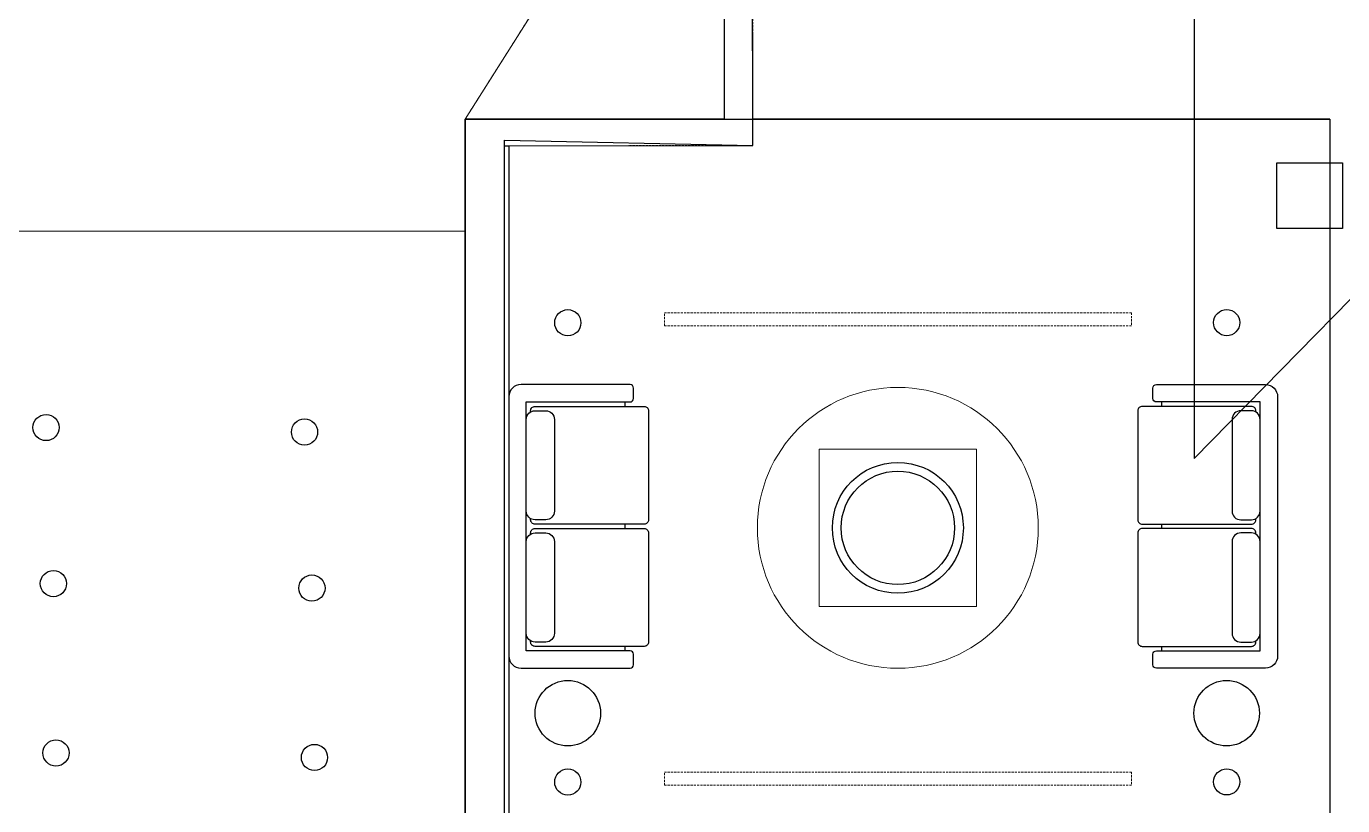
# Model space of a CAD drawing. Header units: inches. Extents: x -950 to 862, y -108 to 714.
# Drawn here: x 344.5 to 645.9, y 51.9 to 230.5 of the extents above; entities that cross this region are included whole.
import ezdxf

# ---------------------------------------------------------------- set-up
doc = ezdxf.new("R2010")
doc.units = ezdxf.units.IN
doc.linetypes.add('DASHED', pattern=[0.75, 0.5, -0.25])
for name, color, linetype, lineweight in [('2 SEATER SOFA', 251, 'Continuous', 25), ('ANTI STATIC FLOORING', 255, 'Continuous', 15), ('BLOCK WALL PARTITION', 251, 'Continuous', 30), ('CARPET FLOORING', 254, 'Continuous', 15), ('CEILING-GYPSUM', 83, 'DASHED', 15), ('CENTER TABLE', 252, 'Continuous', 18), ('LIGHT', 40, 'Continuous', 30), ('RUG FLOORING', 122, 'Continuous', 18), ('SIDE TABLE', 251, 'Continuous', 25), ('VITRIFIED TILE FLOORING', 253, 'Continuous', 15), ('WALL PANEL- WAITING LOUNGE', 3, 'Continuous', 25), ('WALLPAPER_DININGROOM', 6, 'Continuous', 25)]:
    doc.layers.add(name, color=color, linetype=linetype, lineweight=lineweight)
for name, color, linetype in [('Disturbance_Pillar', 251, 'Continuous'), ('GYPSUM PARTITION', 7, 'Continuous'), ('PLANNER', 7, 'Continuous')]:
    doc.layers.add(name, color=color, linetype=linetype)

# ---------------------------------------------------------------- blocks, each defined once
blk = doc.blocks.new('2 SEATER SOFA')
at = {"layer": '2 SEATER SOFA'}
for p, q in [((11.76, 32.5), (-13.2, 32.5)), ((12.56, 29.3), (12.56, 31.7)), ((-15.99, 29.7), (-15.99, -29.7)), ((-12, -28.5), (-12, 28.5)), ((-12, 28.5), (11.76, 28.5)), ((10.56, 28.5), (10.56, 27.5)), ((10.56, 0.5), (10.56, -0.5)), ((11.76, -28.5), (-12, -28.5)), ((10.56, -27.5), (10.56, -28.5)), ((12.56, -31.7), (12.56, -29.3)), ((-13.2, -32.5), (11.76, -32.5))]:
    blk.add_line(p, q, dxfattribs=at)
for points in [[(-11, 26.23), (-11, 26.5, -0.414214), (-10, 27.5), (14.99, 27.5, -0.414214), (15.99, 26.5), (15.99, 1.5, -0.414214), (14.99, 0.5), (-10, 0.5, -0.414214), (-11, 1.5), (-11, 1.77)], [(-11, -1.77), (-11, -1.5, -0.414214), (-10, -0.5), (14.99, -0.5, -0.414214), (15.99, -1.5), (15.99, -26.5, -0.414214), (14.99, -27.5), (-10, -27.5, -0.414214), (-11, -26.5), (-11, -26.23)]]:
    blk.add_lwpolyline(points, format="xyb", dxfattribs=at)
for points in [[(-5.56, 24.5), (-5.56, 3.5, -0.414214), (-7.56, 1.5), (-10, 1.5, -0.414214), (-12, 3.5), (-12, 24.5, -0.414214), (-10, 26.5), (-7.56, 26.5, -0.414214)], [(-5.56, -3.5), (-5.56, -24.5, -0.414214), (-7.56, -26.5), (-10, -26.5, -0.414214), (-12, -24.5), (-12, -3.5, -0.414214), (-10, -1.5), (-7.56, -1.5, -0.414214)]]:
    blk.add_lwpolyline(points, format="xyb", close=True, dxfattribs=at)
for centre, radius, start, end in [((-13.2, 29.7), 2.8, 90, 180), ((11.76, 31.7), 0.8, 0, 90), ((11.76, 29.3), 0.8, 270, 0), ((-13.2, -29.7), 2.8, 180, 270), ((11.76, -29.3), 0.8, 0, 90), ((11.76, -31.7), 0.8, 270, 0)]:
    blk.add_arc(centre, radius, start, end, dxfattribs=at)
blk = doc.blocks.new('CENTRE TABLE RECTANGLE')
at = {"layer": 'CENTER TABLE'}
blk.add_lwpolyline([(-2799.36, 638.54), (-2835.36, 638.54), (-2835.36, 674.54), (-2799.36, 674.54)], close=True, dxfattribs=at)
blk = doc.blocks.new('SIDE TABLE')
at = {"layer": 'SIDE TABLE'}
blk.add_circle((0, 0), 7.5, dxfattribs=at)
blk = doc.blocks.new('CIRCLE PANEL LIGHT')
at = {"layer": 'LIGHT'}
blk.add_circle((5466.83, 318.79), 3, dxfattribs=at)
blk = doc.blocks.new('TRACK LIGHT')
at = {"layer": 'CEILING-GYPSUM'}
blk.add_lwpolyline([(490.6, 164.84), (597.59, 164.84), (597.59, 161.84), (490.6, 161.84)], close=True, dxfattribs=at)
blk = doc.blocks.new('OrbitDrumCeilingLight')
at = {"layer": 'LIGHT'}
for radius in [15, 12.99]:
    blk.add_circle((544.07, 115.55), radius, dxfattribs=at)
blk = doc.blocks.new('LoungeArea')
at = {"layer": 'WALLPAPER_DININGROOM'}
blk.add_lwpolyline([(444.99, 209.22), (642.97, 209.22), (642.97, -107.6), (444.99, -107.6)], close=True, dxfattribs=at)
blk = doc.blocks.new('Conference')
at = {"layer": 'PLANNER'}
blk.add_lwpolyline([(471.69, 695.27), (471.73, 476.26), (407.34, 476.24), (407.34, 397.33), (474.36, 312.87), (611.96, 312.87), (611.96, 131.48), (831.11, 354.97), (471.69, 695.27)], dxfattribs=at)

msp = doc.modelspace()

# ---------------------------------------------------------------- linework, layer by layer
at = {"layer": 'ANTI STATIC FLOORING'}
msp.add_lwpolyline([(-465.12, 505.21), (183.76, 505.21), (183.76, 530.77), (308.25, 530.77), (308.25, 552.7), (362.04, 552.63), (362.09, 534.6), (357.01, 534.6), (357.01, 476.23), (407.34, 476.29), (407.34, 397.51), (474.63, 312.87), (474.22, 255.47), (444.99, 209.22), (445, 3.41), (320.16, 3.41), (320.12, 205.31), (166.2, 205.3), (164.66, 34.53), (-594.19, 34.41)], dxfattribs=at)
at = {"layer": 'BLOCK WALL PARTITION'}
msp.add_lwpolyline([(320.11, 246.41), (311.12, 246.41), (311.17, -5.6), (445.01, -5.57), (445.01, -20.67), (454, -20.67), (453.95, 204.35), (510.83, 203.13), (510.82, 246.45), (504.29, 246.45), (504.3, 209.23), (444.96, 209.22), (445, 3.41), (320.16, 3.41)], close=True, dxfattribs=at)
at = {"layer": 'CARPET FLOORING'}
msp.add_lwpolyline([(480.25, 312.87), (480.23, 255.47), (510.82, 255.51), (510.83, 203.13), (453.95, 203.12), (453.95, -98.64), (642.97, -98.64), (642.97, 33.65), (630.87, 33.65), (630.86, 48.74), (645.96, 48.74), (645.96, 45.7), (815.46, 45.76), (815.46, 185.15), (746.95, 185.15), (698.05, 231.46), (700.13, 233.66), (613.18, 315.92), (611.98, 312.9), (480.25, 312.93)], close=True, dxfattribs=at)
at = {"layer": 'CEILING-GYPSUM'}
msp.add_lwpolyline([(-465.12, 505.21), (183.76, 505.21), (183.76, 530.77), (308.25, 530.77), (308.25, 552.7), (362.04, 552.63), (362.09, 534.6), (357.01, 534.6), (357.01, 476.23), (407.34, 476.29), (407.34, 397.51), (474.63, 312.87), (474.22, 255.47), (444.99, 209.22), (445, 3.41), (320.16, 3.41), (320.12, 205.31), (166.2, 205.3), (164.66, 34.53), (-594.19, 34.41)], dxfattribs=at)
msp.add_lwpolyline([(510.83, 203.13), (453.95, 203.12), (454.01, -98.64), (642.94, -98.64), (642.97, 33.65), (630.87, 33.65), (630.86, 48.74), (815.46, 48.78), (815.43, 185.15), (746.97, 185.13), (611.98, 312.9), (480.25, 312.87), (480.23, 255.47), (510.82, 255.46)], close=True, dxfattribs=at)
at = {"layer": 'Disturbance_Pillar'}
msp.add_lwpolyline([(630.83, 199.22), (645.93, 199.22), (645.93, 184.13), (630.83, 184.13)], close=True, dxfattribs=at)
at = {"layer": 'GYPSUM PARTITION'}
msp.add_lwpolyline([(642.97, 209.22), (510.83, 209.22)], dxfattribs=at)
at = {"layer": 'RUG FLOORING'}
msp.add_circle((544.07, 115.55), 32.17, dxfattribs=at)
at = {"layer": 'VITRIFIED TILE FLOORING'}
msp.add_lwpolyline([(474.63, 312.87), (311.11, 312.87), (311.11, 255.47), (329.73, 255.47), (329.73, 246.41), (320.11, 246.41), (320.12, 183.51), (444.99, 183.51), (444.99, 209.22), (504.3, 209.23), (504.29, 246.45), (474.22, 246.45), (474.22, 258.52), (477.24, 258.52), (477.24, 260.49), (480.23, 260.49), (480.25, 301.57), (477.23, 301.57), (477.23, 300.72), (474.63, 300.72), (474.63, 312.88)], close=True, dxfattribs=at)
at = {"layer": 'WALL PANEL- WAITING LOUNGE'}
msp.add_lwpolyline([(453.95, 203.12), (454.95, 203.12), (454.95, -20.67), (453.95, -20.67)], close=True, dxfattribs=at)
at = {"layer": 'WALLPAPER_DININGROOM'}
msp.add_lwpolyline([(454.95, 203.12), (510.83, 203.13)], dxfattribs=at)

# ---------------------------------------------------------------- block references
at = {"layer": '2 SEATER SOFA'}
msp.add_blockref('2 SEATER SOFA', (470.98, 115.89), dxfattribs=at)
at = {"layer": '2 SEATER SOFA', "xscale": -1}
msp.add_blockref('2 SEATER SOFA', (615.04, 115.89), dxfattribs=at)
at = {"layer": 'CENTER TABLE'}
msp.add_blockref('CENTRE TABLE RECTANGLE', (3361.43, -540.99), dxfattribs=at)
at = {"layer": 'LIGHT'}
for name, p in [('CIRCLE PANEL LIGHT', (-4998.34, -156.24)), ('TRACK LIGHT', (0, 0)), ('CIRCLE PANEL LIGHT', (-4847.45, -156.21)), ('CIRCLE PANEL LIGHT', (-5117.84, -180.25)), ('CIRCLE PANEL LIGHT', (-5058.64, -181.28)), ('CIRCLE PANEL LIGHT', (-5116.15, -216.01)), ('CIRCLE PANEL LIGHT', (-5056.95, -217.04)), ('CIRCLE PANEL LIGHT', (-5115.56, -254.82)), ('CIRCLE PANEL LIGHT', (-5056.36, -255.85)), ('CIRCLE PANEL LIGHT', (-4998.34, -261.48)), ('CIRCLE PANEL LIGHT', (-4847.45, -261.45)), ('TRACK LIGHT', (0, -105.24))]:
    msp.add_blockref(name, p, dxfattribs=at)
at = {"layer": 'PLANNER'}
for name in ['Conference', 'LoungeArea']:
    msp.add_blockref(name, (0, 0), dxfattribs=at)
at = {"layer": 'SIDE TABLE'}
for p in [(468.49, 73.08), (619.37, 73.08)]:
    msp.add_blockref('SIDE TABLE', p, dxfattribs=at)
at = {"layer": 'WALLPAPER_DININGROOM'}
msp.add_blockref('OrbitDrumCeilingLight', (0, 0), dxfattribs=at)

doc.saveas('drawing.dxf')
